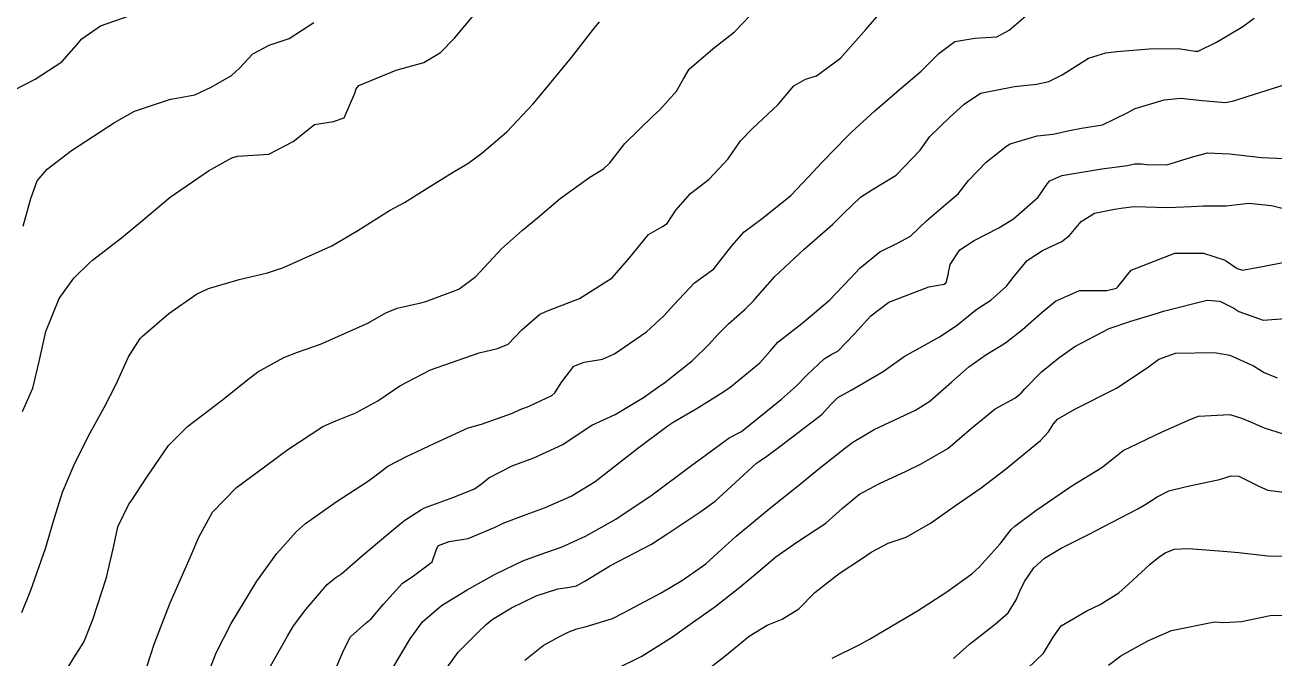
# Model space of a CAD drawing. Header units: feet. Extents: x 1313198 to 1317500, y 385000 to 389511.
# Drawn here: x 1316840.5 to 1317113.6, y 386272.2 to 386410.6 of the extents above; entities that cross this region are included whole.
import ezdxf

# ---------------------------------------------------------------- set-up
doc = ezdxf.new("R2010")
doc.units = ezdxf.units.FT
doc.layers.add('C-TOPO-MAJR', color=32, linetype='CONTINUOUS')

msp = doc.modelspace()

# ---------------------------------------------------------------- linework, layer by layer
at = {"layer": 'C-TOPO-MAJR'}
for points in [[(1316838.38, 386396.44), (1316842.77, 386398.76), (1316848.6, 386402.54), (1316851.84, 386406.16), (1316852.95, 386407.53), (1316857.03, 386410.39), (1316866.9, 386413.83)], [(1316840, 386326.04), (1316842.26, 386331.19), (1316843.64, 386337.02), (1316845.07, 386343.53), (1316848, 386350.79), (1316851.22, 386355.19), (1316854.66, 386358.6), (1316855.3, 386359.15), (1316861.66, 386364.06), (1316866.32, 386367.9), (1316872.31, 386372.96), (1316880.66, 386378.65), (1316885.76, 386381.51), (1316887.02, 386381.89), (1316893.89, 386382.34), (1316899.18, 386385.09), (1316903.84, 386388.85), (1316908.02, 386389.45), (1316910.32, 386390.24), (1316912.7, 386395.64), (1316912.96, 386396.62), (1316913.56, 386397.35), (1316921.73, 386400.69), (1316927.72, 386402.36), (1316931.4, 386404.58), (1316934.48, 386407.73), (1316938.98, 386413.08)], [(1316865.96, 386266.36), (1316868.82, 386275.16), (1316872.27, 386284.22), (1316876.68, 386294.14), (1316878.52, 386298.57), (1316881.53, 386304.07), (1316886.79, 386309.41), (1316893.23, 386314.21), (1316898.02, 386317.74), (1316905.69, 386322.76), (1316908.48, 386324.02), (1316912.91, 386325.75), (1316917.7, 386328.36), (1316922.52, 386331.68), (1316929.18, 386335.2), (1316939.82, 386338.9), (1316943.86, 386339.87), (1316946.21, 386340.78), (1316949.19, 386343.88), (1316953.1, 386347.33), (1316955.14, 386348.21), (1316961.82, 386350.75), (1316968.92, 386355.3), (1316972.75, 386359.66), (1316976.9, 386364.78), (1316979.96, 386366.52), (1316980.96, 386367.2), (1316982.82, 386370.05), (1316986.05, 386373.74), (1316990.11, 386376.84), (1316994.28, 386381.33), (1316996.97, 386385.21), (1316999.61, 386387.91), (1317005.23, 386393.21), (1317008.68, 386397.24), (1317011.21, 386398.7), (1317013.6, 386399.48), (1317018.85, 386403.32), (1317024.39, 386409.56), (1317027.83, 386413.53)], [(1316839.84, 386282.12), (1316841.82, 386286.98), (1316845.04, 386296.12), (1316847.03, 386302.82), (1316848.73, 386308.43), (1316851.22, 386314.24), (1316854.38, 386320.6), (1316857.82, 386326.9), (1316860.41, 386331.89), (1316863.2, 386338.03), (1316865.76, 386342.01), (1316866.24, 386342.51), (1316871.96, 386347.49), (1316878.03, 386351.72), (1316880.68, 386352.92), (1316887.41, 386354.94), (1316893.59, 386356.41), (1316897.09, 386357.51), (1316907.6, 386362.27), (1316913.33, 386365.67), (1316920.28, 386369.98), (1316923.49, 386371.76), (1316928.62, 386374.97), (1316934.38, 386378.54), (1316937.34, 386380.29), (1316940.47, 386382.54), (1316945.9, 386387.23), (1316951.67, 386393.31), (1316952.85, 386394.75), (1316960.05, 386403.49), (1316964.82, 386409.64), (1316966.19, 386411.29)], [(1316840.17, 386366.55), (1316841.82, 386372.63), (1316843.22, 386376.52), (1316845.39, 386379.08), (1316850.72, 386383.12), (1316860.1, 386389.25), (1316864.49, 386391.71), (1316872.36, 386394.38), (1316872.88, 386394.46), (1316877.66, 386395.32), (1316881.27, 386396.99), (1316885.73, 386399.55), (1316887.45, 386401.12), (1316890.38, 386404.27), (1316893.91, 386406.15), (1316898.33, 386407.6), (1316903.68, 386411.09)], [(1316848.18, 386267.12), (1316851.23, 386272.18), (1316853.39, 386275.63), (1316855.41, 386280.61), (1316858.35, 386289.78), (1316859.97, 386296.7), (1316860.86, 386300.82), (1316863.23, 386305.78), (1316863.74, 386306.48), (1316867.18, 386311.73), (1316871.92, 386318.65), (1316876.05, 386322.77), (1316883.71, 386328.63), (1316888.91, 386332.77), (1316891.43, 386334.7), (1316897.17, 386337.87), (1316900.11, 386339.02), (1316905.18, 386340.79), (1316915.54, 386345.34), (1316919.46, 386347.62), (1316921.93, 386348.65), (1316927.06, 386349.79), (1316928.18, 386350.08), (1316935.39, 386352.8), (1316939.14, 386355.56), (1316944.77, 386361.6), (1316949.33, 386365.7), (1316952.58, 386368.41), (1316957.55, 386372.63), (1316964.06, 386377.31), (1316967.04, 386379.15), (1316968.4, 386380.42), (1316971.69, 386384.64), (1316977.87, 386390.68), (1316979.37, 386391.99), (1316983.03, 386396.11), (1316984.53, 386398.82), (1316985.76, 386400.93), (1316990.92, 386405.36), (1316995.67, 386409.08), (1316999.01, 386412.6)], [(1316880.61, 386268.76), (1316882.31, 386273.27), (1316885.65, 386279.68), (1316891.26, 386288.99), (1316895.61, 386294.97), (1316899.9, 386299.83), (1316901.88, 386301.6), (1316908.6, 386306.29), (1316915.44, 386310.72), (1316916.71, 386311.68), (1316919.91, 386314.13), (1316924.27, 386316.38), (1316925.06, 386316.7), (1316929.99, 386319.09), (1316937.41, 386322.46), (1316940.37, 386323.3), (1316947.12, 386325.72), (1316948.83, 386326.46), (1316950.81, 386327.2), (1316955.73, 386329.55), (1316956.38, 386330.13), (1316957.92, 386332.57), (1316960.54, 386335.99), (1316962.79, 386336.86), (1316966.81, 386337.52), (1316969.43, 386338.64), (1316976.42, 386343.49), (1316980.24, 386347.01), (1316982.43, 386349.38), (1316986.92, 386354.18), (1316990.1, 386356.44), (1316991.18, 386357.22), (1316995.09, 386362.3), (1316997.78, 386365.37), (1317001.75, 386368.24), (1317007.98, 386373.28), (1317011.82, 386377.3), (1317014.88, 386380.56), (1317020.32, 386386.22), (1317021.2, 386387.04), (1317026.39, 386391.83), (1317032.2, 386396.87), (1317036.52, 386400.47), (1317040.34, 386404.36), (1317043.83, 386406.93), (1317048.25, 386407.67), (1317053.01, 386407.96), (1317055.75, 386409.41), (1317059.81, 386412.93)], [(1316893.92, 386269.88), (1316897.95, 386276.93), (1316899.22, 386279.22), (1316901.94, 386282.77), (1316906.6, 386288.21), (1316908.32, 386289.62), (1316909.79, 386290.6), (1316914.42, 386294.62), (1316919.9, 386299.22), (1316922.51, 386301.45), (1316923.6, 386302.28), (1316927.21, 386304.64), (1316927.9, 386305.02), (1316934.31, 386307.36), (1316938.8, 386309.15), (1316940.37, 386310.26), (1316941.96, 386311.52), (1316947.1, 386314.16), (1316951.84, 386315.9), (1316958.11, 386318.81), (1316962.57, 386321.85), (1316964.47, 386323.09), (1316969.6, 386325.41), (1316975.75, 386329.13), (1316978.83, 386331.31), (1316980.45, 386332.43), (1316986.46, 386337.2), (1316990.04, 386340.69), (1316992.14, 386342.98), (1316994.38, 386345.24), (1316997.98, 386348.44), (1316999.81, 386350.26), (1317000.17, 386350.68), (1317004.52, 386355.6), (1317010.88, 386361.55), (1317017.15, 386367.04), (1317019.51, 386369.37), (1317023.22, 386372.89), (1317025.85, 386374.63), (1317031.04, 386377.73), (1317036.26, 386383.17), (1317038.42, 386386.16), (1317042.85, 386390.48), (1317045.9, 386393.26), (1317049.47, 386395.68), (1317056.91, 386397.09), (1317061.72, 386397.65), (1317064.44, 386398.21), (1317067.34, 386399.68), (1317073.05, 386403.32), (1317076.84, 386404.49), (1317079.3, 386404.78), (1317086.36, 386405.38), (1317092.79, 386405.41), (1317096.44, 386404.83), (1317097.09, 386404.84), (1317101.09, 386406.8), (1317106.8, 386410.25), (1317109.28, 386412.1)], [(1316906.78, 386265.76), (1316910.23, 386273.91), (1316911.71, 386276.79), (1316915.13, 386279.85), (1316916.23, 386280.72), (1316918.92, 386283.9), (1316923.11, 386288.55), (1316925.17, 386289.88), (1316929.61, 386293.18), (1316930.52, 386295.96), (1316930.95, 386296.74), (1316933.28, 386297.64), (1316937.44, 386298.25), (1316943.35, 386300.77), (1316945.07, 386301.66), (1316950.13, 386303.55), (1316954.11, 386304.98), (1316959.99, 386307.57), (1316965.22, 386310.77), (1316974.55, 386318.01), (1316981.15, 386322.99), (1316982.27, 386323.69), (1316987.3, 386326.62), (1316992.58, 386329.93), (1316994.66, 386331.32), (1317001.21, 386336.69), (1317003.37, 386339.19), (1317005.15, 386341.25), (1317010.42, 386345.32), (1317010.86, 386345.63), (1317016.42, 386350.43), (1317020.94, 386355.17), (1317023.16, 386357.5), (1317027.46, 386360.97), (1317031.33, 386362.85), (1317034.13, 386364.4), (1317037.72, 386367.84), (1317041.79, 386371.32), (1317044.55, 386373.69), (1317046.86, 386376.58), (1317050.74, 386380.59), (1317055.21, 386384.13), (1317055.92, 386384.58), (1317061.85, 386386.33), (1317065.36, 386386.69), (1317068.56, 386387.46), (1317071.54, 386388.05), (1317076.16, 386388.73), (1317081.53, 386391.34), (1317083.27, 386392.29), (1317089.65, 386394.24), (1317093.29, 386394.58), (1317097.93, 386394.03), (1317103.06, 386393.61), (1317104.84, 386393.98), (1317108, 386394.98), (1317116.05, 386397.58)], [(1316920.9, 386269.83), (1316924.77, 386276.38), (1316927.44, 386280.08), (1316931.58, 386283.66), (1316937.23, 386287.06), (1316943.37, 386290.46), (1316949.38, 386293.41), (1316953.16, 386294.78), (1316957.99, 386296.44), (1316963.09, 386298.78), (1316969.76, 386302.55), (1316977.65, 386307.82), (1316986.07, 386314.11), (1316989.53, 386316.69), (1316994.48, 386320.29), (1316996.66, 386321.39), (1316997.23, 386321.71), (1317005.99, 386328.77), (1317009.26, 386331.65), (1317011.58, 386334.04), (1317015.32, 386337.6), (1317016.85, 386338.5), (1317018.3, 386339.28), (1317021.9, 386343.05), (1317025.5, 386346.96), (1317029.4, 386349.93), (1317038.17, 386353.32), (1317041.55, 386353.92), (1317041.94, 386354.28), (1317042.41, 386355.94), (1317042.47, 386356.42), (1317042.8, 386358.23), (1317044.98, 386361.4), (1317048.08, 386363.45), (1317053.49, 386366.22), (1317056.67, 386368.16), (1317062.07, 386372.9), (1317064.11, 386375.95), (1317064.6, 386376.51), (1317067.22, 386377.67), (1317076.01, 386379.13), (1317081.6, 386379.88), (1317083.16, 386380.2), (1317084.7, 386380.25), (1317085.67, 386380.07), (1317090.22, 386379.99), (1317095.57, 386381.67), (1317099.13, 386382.59), (1317103.93, 386382.37), (1317110.94, 386381.57), (1317119.44, 386381.27)], [(1316932.12, 386269.06), (1316935.29, 386273.45), (1316939.57, 386277.74), (1316941.39, 386279.48), (1316942.69, 386280.55), (1316946.91, 386283.13), (1316952.29, 386285.74), (1316957.08, 386287.25), (1316959.2, 386287.57), (1316961.15, 386287.97), (1316962.94, 386288.96), (1316968.6, 386292.35), (1316977.53, 386297.07), (1316981.13, 386299.4), (1316988.09, 386304.06), (1316991.43, 386306.46), (1316995.87, 386310.53), (1317000.5, 386314.77), (1317001.16, 386315.22), (1317002.78, 386316.31), (1317005.6, 386318.44), (1317014.87, 386325.49), (1317016.66, 386327.48), (1317018.24, 386329.09), (1317021.22, 386330.7), (1317028.2, 386334.77), (1317032.79, 386338.09), (1317040.62, 386342.44), (1317044.47, 386345.02), (1317048.34, 386348.2), (1317048.86, 386348.56), (1317051.72, 386350.41), (1317055.18, 386353.43), (1317056.63, 386355.39), (1317059.66, 386359.06), (1317063.01, 386361.26), (1317067.23, 386363.24), (1317068.93, 386364.55), (1317071.49, 386367.58), (1317074.42, 386369.46), (1317078.76, 386370.3), (1317080.74, 386370.61), (1317083.07, 386370.9), (1317090.44, 386370.66), (1317095.5, 386370.9), (1317098.13, 386371.02), (1317103.2, 386371.04), (1317108.13, 386371.59), (1317113.09, 386371.08), (1317119.24, 386369.54)], [(1316949.85, 386271.71), (1316953.88, 386274.92), (1316957.53, 386276.91), (1316959.31, 386277.81), (1316961.2, 386278.56), (1316963.02, 386278.97), (1316968.97, 386280.81), (1316971.39, 386282), (1316979.66, 386286.42), (1316984.32, 386289.2), (1316989.39, 386292.77), (1316992.06, 386295.12), (1316996.08, 386298.77), (1316998.99, 386301.18), (1317003.24, 386304.8), (1317007.93, 386308.52), (1317008.94, 386309.31), (1317014.19, 386313.56), (1317019.72, 386317.98), (1317021.52, 386319.36), (1317026.22, 386322.11), (1317035.28, 386326.36), (1317038.4, 386328.35), (1317043.17, 386332.53), (1317046.94, 386335.84), (1317050.61, 386338.44), (1317054.93, 386341.06), (1317058.68, 386343.98), (1317062.93, 386347.77), (1317065.89, 386350.16), (1317071.1, 386352.52), (1317077.06, 386352.52), (1317079.22, 386353.02), (1317079.53, 386353.31), (1317082.44, 386356.95), (1317091.99, 386360.71), (1317098.24, 386360.65), (1317102.74, 386359.21), (1317103.26, 386358.91), (1317105.61, 386357.34), (1317106.73, 386356.94), (1317111.49, 386357.82), (1317120.04, 386359.49)], [(1316969.54, 386269.67), (1316975.43, 386272.52), (1316982.11, 386276.82), (1316986.53, 386279.89), (1316991.35, 386283.31), (1316996.83, 386287.62), (1317000.77, 386290.9), (1317004.74, 386294.25), (1317009.31, 386297.5), (1317015.68, 386301.67), (1317019.29, 386304.95), (1317022.99, 386307.98), (1317027.42, 386310.32), (1317033.23, 386313.02), (1317036.53, 386314.6), (1317042.35, 386317.99), (1317047.48, 386322.39), (1317052.65, 386326.63), (1317056.99, 386329), (1317058.36, 386330.09), (1317059.18, 386331), (1317062.83, 386334.74), (1317066.62, 386337.81), (1317070.11, 386340.26), (1317077.59, 386344.24), (1317082.35, 386345.82), (1317088.39, 386347.65), (1317089.5, 386348.02), (1317099.05, 386350.39), (1317101.79, 386350.21), (1317104.84, 386348.66), (1317105.95, 386347.95), (1317111.29, 386346.05), (1317116.07, 386346.43)], [(1316988.66, 386268.8), (1316993.54, 386272.54), (1316998.87, 386276.91), (1317002.85, 386279.31), (1317006.08, 386280.64), (1317009.71, 386282.93), (1317013.24, 386286.47), (1317018.55, 386290.63), (1317023.48, 386293.83), (1317025.58, 386295.3), (1317029.3, 386297.23), (1317033.19, 386298.59), (1317038.53, 386301.63), (1317044.25, 386305.66), (1317049.62, 386309.34), (1317054.85, 386313.36), (1317062.59, 386319.73), (1317064.36, 386321.62), (1317065.42, 386323.35), (1317066.34, 386324.35), (1317070.12, 386326.58), (1317079.18, 386331.18), (1317085.94, 386335.61), (1317088.44, 386337.51), (1317092.08, 386338.8), (1317100.64, 386338.94), (1317103.97, 386338.39), (1317109.15, 386336.02), (1317111.47, 386334.56), (1317114.35, 386333.43)], [(1317017.04, 386272.13), (1317023.07, 386275.12), (1317025.22, 386276.24), (1317030.01, 386279.12), (1317035.66, 386282.49), (1317042.08, 386286.61), (1317047.58, 386290.55), (1317049.18, 386292), (1317053.77, 386297.14), (1317056.19, 386300.23), (1317056.95, 386300.99), (1317061.57, 386304.42), (1317069.45, 386309.82), (1317076.01, 386313.8), (1317078.13, 386315.5), (1317080.68, 386317.54), (1317089.16, 386321.64), (1317095.46, 386324.39), (1317097.11, 386325.03), (1317103.97, 386325.4), (1317106.31, 386324.7), (1317108, 386324.01), (1317111.52, 386322.52), (1317115.68, 386321.17)], [(1317043.59, 386272.01), (1317047.09, 386275.17), (1317052.65, 386279.58), (1317055.54, 386282.03), (1317057.24, 386284.86), (1317058.08, 386286.8), (1317059.09, 386288.91), (1317061.1, 386291.85), (1317063.49, 386293.97), (1317067.07, 386296.16), (1317073.1, 386299.16), (1317076.27, 386300.81), (1317083.84, 386304.8), (1317085.6, 386305.78), (1317088.11, 386307.43), (1317090.62, 386308.74), (1317094.54, 386309.66), (1317101.74, 386311.2), (1317104.3, 386311.96), (1317105.98, 386311.94), (1317110.48, 386309.69), (1317112.31, 386308.85), (1317118.13, 386308.16)], [(1317059.77, 386269.87), (1317063.22, 386273.24), (1317065.39, 386276.7), (1317067.11, 386279.17), (1317072.72, 386282.49), (1317075.63, 386283.84), (1317079.73, 386286.41), (1317081.84, 386288.31), (1317086.58, 386292.66), (1317088.48, 386294.2), (1317089.83, 386295.14), (1317091.83, 386295.92), (1317094.94, 386296.11), (1317102.52, 386295.53), (1317105.95, 386295.2), (1317112.32, 386294.47), (1317119.69, 386294.39)], [(1317077.44, 386270.56), (1317080.15, 386272.65), (1317086.06, 386275.92), (1317091.24, 386278.2), (1317100.62, 386280.07), (1317102.67, 386279.95), (1317106.56, 386280.11), (1317112.81, 386281.42), (1317117.73, 386281.49)]]:
    msp.add_lwpolyline(points, dxfattribs=at)

doc.saveas('drawing.dxf')
